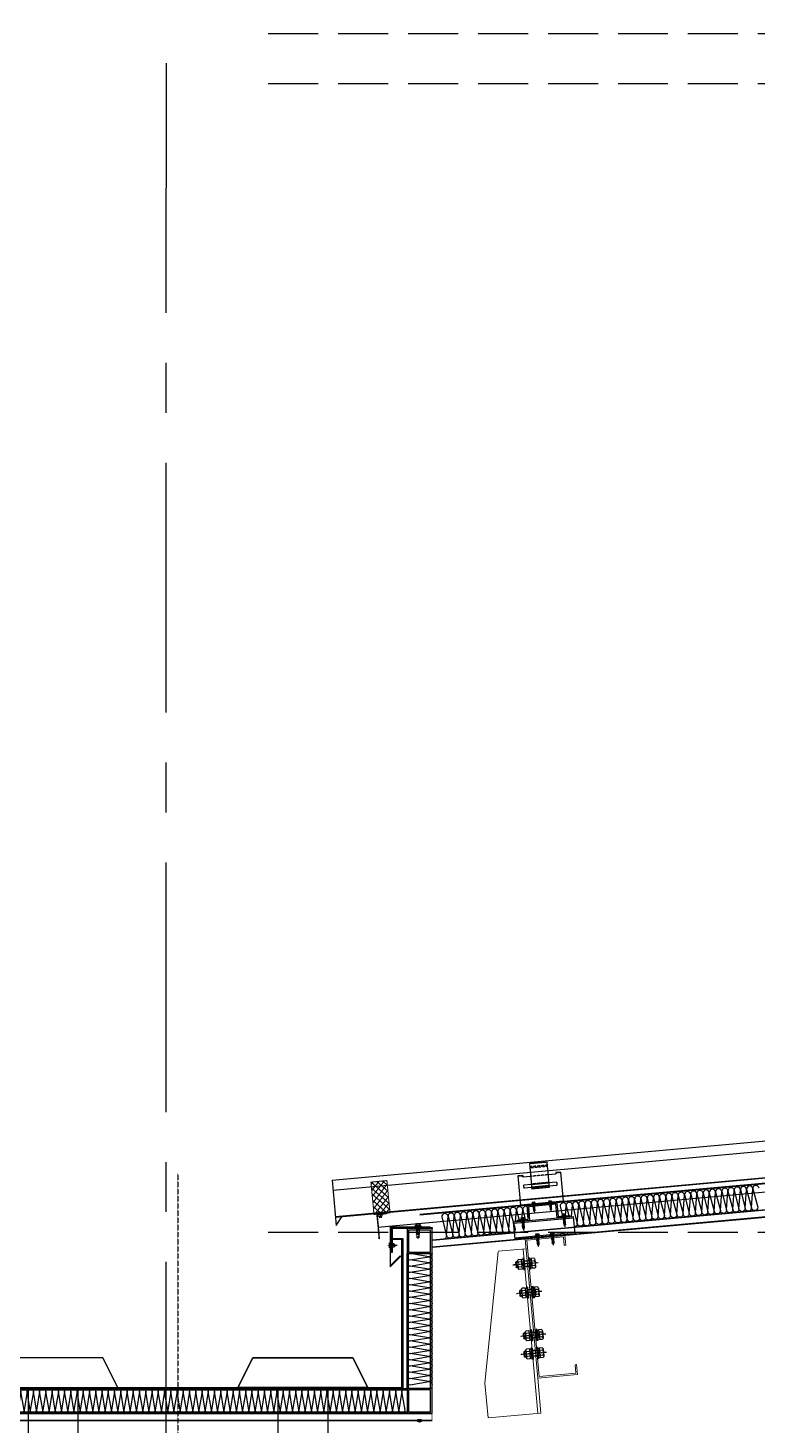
# Model space of a CAD drawing. Extents: x 220580 to 2027826, y -309201 to 71987.
# Drawn here: x 339250 to 340709, y -153565 to -150767 of the extents above; entities that cross this region are included whole.
import ezdxf
from ezdxf.xclip import XClip

# ---------------------------------------------------------------- set-up
doc = ezdxf.new("R2010")
doc.units = 0
for name, pattern in [('__DASH', [0.35, 0.25, -0.1]), ('CENTER', [2, 1.25, -0.25, 0.25, -0.25]), ('CONTINUOUS0', [0]), ('CONTINUOUS1', [0]), ('DASH', [0.35, 0.25, -0.1]), ('DOTE', [2.42, 2, -0.2, 0.02, -0.2]), ('HIDDEN', [0.375, 0.25, -0.125]), ('ZN-DOT', [0.25, 0, -0.25])]:
    doc.linetypes.add(name, pattern=pattern)
for name, color, linetype in [('!ZN6-层高线-8', 8, 'ZN-DOT'), ('003_THICK', 7, 'CONTINUOUS1'), ('004_THIN', 6, 'CONTINUOUS0'), ('1 轴线 辅助线', 1, 'CENTER'), ('3索引', 3, 'Continuous'), ('A-AXIS-DOTE', 14, 'DOTE'), ('A-LIN-V', 9, 'Continuous'), ('AS-COLN', 6, 'Continuous'), ('BWM', 8, 'Continuous'), ('C18', 4, 'CENTER'), ('CEN', 1, 'CENTER'), ('DIM_SYMB', 3, 'Continuous'), ('HATCH', 66, 'Continuous'), ('pj', 4, 'Continuous'), ('SCREW', 233, 'Continuous'), ('SEAMLOK75 - SHEET', 6, 'Continuous'), ('ZX', 240, 'CENTER'), ('拉铆钉', 243, 'Continuous'), ('紧固件', 40, 'Continuous'), ('配件', 233, 'Continuous'), ('钢承板', 253, 'Continuous')]:
    doc.layers.add(name, color=color, linetype=linetype)
for name, color, linetype, lineweight in [('00-BW', 140, 'HIDDEN', 5), ('0CABR-零部件（螺钉、螺栓、五金件）', 53, 'Continuous', 13), ('S-dim', 81, 'Continuous', 0), ('T码、堵头、配件', 6, 'Continuous', 13), ('屋面板', 6, 'Continuous', 13), ('粗', 7, 'Continuous', 50)]:
    doc.layers.add(name, color=color, linetype=linetype, lineweight=lineweight)

# ---------------------------------------------------------------- blocks, each defined once
blk = doc.blocks.new('34t65')
at = {"color": 2, "ltscale": 50}
for p, q in [((1430037, 238183.4), (1430157, 238183.4)), ((1430037, 238148.4), (1430037, 238183.4)), ((1430037, 238180.9), (1430157, 238180.9)), ((1430157, 238183.4), (1430157, 238148.4)), ((1430157, 238150.9), (1430037, 238150.9)), ((1430157, 238148.4), (1430037, 238148.4))]:
    blk.add_line(p, q, dxfattribs=at)
blk = doc.blocks.new('*U1984')
at = {"layer": 'pj'}
for p, q in [((-4.4, 0.5), (-4.4, 0)), ((4.4, 0), (-4.4, 0)), ((-4.1, 0.8), (-3.1, 1)), ((4.1, 0.8), (-4.1, 0.8)), ((-3.1, 3.9), (-3.1, 1)), ((3.1, 1), (-3.1, 1)), ((2.3, 4.2), (-2.3, 4.2)), ((-2, 0.8), (-1.5, 1)), ((-1.5, 3.9), (-1.5, 1)), ((-1.5, 0), (-1.5, -1.6)), ((1.5, 3.9), (1.5, 1)), ((2.2, 0.8), (1.5, 1)), ((1.5, 0), (1.5, -1.1)), ((3.1, 3.9), (3.1, 1)), ((4.1, 0.8), (3.1, 1)), ((4.4, 0.5), (4.4, 0)), ((-2.1, -1.9), (2.1, -1.4)), ((-2.1, -1.9), (-1.5, -1.6)), ((-2.1, -1.9), (-1.5, -2.2)), ((-2.1, -3.3), (2.1, -2.8)), ((-2.1, -3.3), (-1.5, -3)), ((-2.1, -3.3), (-1.5, -3.6)), ((-2.1, -4.7), (2.1, -4.2)), ((-2.1, -4.7), (-1.5, -4.4)), ((-2.1, -4.7), (-1.5, -5)), ((-2.1, -6.1), (2.1, -5.6)), ((-2.1, -6.1), (-1.5, -5.8)), ((-2.1, -6.1), (-1.5, -6.4)), ((-2.1, -7.5), (2.1, -7)), ((-2.1, -7.5), (-1.5, -7.2)), ((-2.1, -7.5), (-1.5, -7.8)), ((-2.1, -8.9), (2.1, -8.4)), ((-2.1, -8.9), (-1.5, -8.6)), ((-2.1, -8.9), (-1.5, -9.2)), ((-2.1, -10.3), (2.1, -9.8)), ((-2.1, -10.3), (-1.5, -10)), ((-2.1, -10.3), (-1.5, -10.6)), ((-2.1, -11.7), (2.1, -11.2)), ((-2.1, -11.7), (-1.5, -11.4)), ((-2.1, -11.7), (-1.5, -12)), ((-2.1, -13.1), (-1.5, -12.8)), ((-2.1, -13.1), (-1.1, -13)), ((-2.1, -13.1), (-1.5, -13.4)), ((-1.5, -1.6), (1.5, -1.1)), ((-1.5, -2.2), (1.5, -1.7)), ((-1.5, -2.2), (-1.5, -3)), ((-1.5, -3), (1.5, -2.5)), ((-1.5, -3.6), (1.5, -3.1)), ((-1.5, -3.6), (-1.5, -4.4)), ((-1.5, -4.4), (1.5, -3.9)), ((-1.5, -5), (1.5, -4.5)), ((-1.5, -5), (-1.5, -5.8)), ((-1.5, -5.8), (1.5, -5.3)), ((-1.5, -6.4), (1.5, -5.9)), ((-1.5, -6.4), (-1.5, -7.2)), ((-1.5, -7.2), (1.5, -6.7)), ((-1.5, -7.8), (1.5, -7.3)), ((-1.5, -7.8), (-1.5, -8.6)), ((-1.5, -8.6), (1.5, -8.1)), ((-1.5, -9.2), (1.5, -8.7)), ((-1.5, -9.2), (-1.5, -10)), ((-1.5, -10), (1.5, -9.5)), ((-1.5, -10.6), (1.5, -10.1)), ((-1.5, -10.6), (-1.5, -11.4)), ((-1.5, -11.4), (1.5, -10.9)), ((-1.5, -12), (1.5, -11.5)), ((-1.5, -12), (-1.5, -12.8)), ((-1.5, -12.8), (-1, -12.7)), ((-1.5, -13.4), (-1.5, -17.2)), ((-1.5, -13.4), (-1.3, -13.4)), ((0, -18.6), (-1.5, -17.2)), ((0, -18.6), (1.5, -17.2)), ((0.6, -12.4), (1.5, -12.3)), ((0.7, -12.8), (2.1, -12.6)), ((0.7, -13), (1.5, -12.9)), ((0.7, -13.8), (1.5, -13.7)), ((0.7, -14.2), (2.1, -14)), ((0.7, -14.4), (1.5, -14.3)), ((1.5, -0.3), (1.5, -1.1)), ((2.1, -1.4), (1.5, -1.1)), ((2.1, -1.4), (1.5, -1.7)), ((1.5, -1.7), (1.5, -2.5)), ((2.1, -2.8), (1.5, -2.5)), ((2.1, -2.8), (1.5, -3.1)), ((1.5, -3.1), (1.5, -3.9)), ((2.1, -4.2), (1.5, -3.9)), ((2.1, -4.2), (1.5, -4.5)), ((1.5, -4.5), (1.5, -5.3)), ((2.1, -5.6), (1.5, -5.3)), ((2.1, -5.6), (1.5, -5.9)), ((1.5, -5.9), (1.5, -6.7)), ((2.1, -7), (1.5, -6.7)), ((2.1, -7), (1.5, -7.3)), ((1.5, -7.3), (1.5, -8.1)), ((2.1, -8.4), (1.5, -8.1)), ((2.1, -8.4), (1.5, -8.7)), ((1.5, -8.7), (1.5, -9.5)), ((2.1, -9.8), (1.5, -9.5)), ((2.1, -9.8), (1.5, -10.1)), ((1.5, -10.1), (1.5, -10.9)), ((2.1, -11.2), (1.5, -10.9)), ((2.1, -11.2), (1.5, -11.5)), ((1.5, -11.5), (1.5, -12.3)), ((2.1, -12.6), (1.5, -12.3)), ((2.1, -12.6), (1.5, -12.9)), ((1.5, -12.9), (1.5, -13.7)), ((2.1, -14), (1.5, -13.7)), ((2.1, -14), (1.5, -14.3)), ((1.5, -14.3), (1.5, -17.2))]:
    blk.add_line(p, q, dxfattribs=at)
blk.add_lwpolyline([(0, -18.6), (0.7, -14.4), (0.7, -12.7, 0.417657), (0.4, -12.4, 0.097062), (-1, -12.7), (-1.5, -13.8)], format="xyb", dxfattribs=at)
for centre, radius, start, end in [((-4.1, 0.5), 0.3, 90, 180), ((-2.3, 3.3), 0.951, 35.4009, 144.5991), ((0, 1), 3.2, 61.0594, 118.9406), ((2.3, 3.3), 0.951, 35.4009, 144.5991), ((4.1, 0.5), 0.3, 0, 90)]:
    blk.add_arc(centre, radius, start, end, dxfattribs=at)
at = {"layer": 'ZX', "ltscale": 0.2}
blk.add_line((0, 4.9), (0, -21), dxfattribs=at)
blk = doc.blocks.new('A$C2F3B4A73')
at = {"layer": '粗', "lineweight": -2}
for p, q in [((25.2, 101.1), (60.4, 101.1)), ((25.2, 101.1), (25.2, 49.6)), ((60.4, 101.1), (60.4, 49.6)), ((0, 78.7), (9.6, 78.7)), ((0, 78.7), (0, 19.8)), ((9.6, 78.7), (9.6, 76.3)), ((9.6, 58.4), (9.6, 53.6)), ((10.4, 75.5), (25.2, 75.5)), ((10.4, 59.2), (25.2, 59.2)), ((25.2, 58.4), (60.4, 58.4)), ((60.4, 75.5), (75.2, 75.5)), ((60.4, 59.2), (75.2, 59.2)), ((76, 78.7), (85.6, 78.7)), ((76, 78.7), (76, 76.3)), ((76, 58.4), (76, 53.6)), ((85.6, 78.7), (85.6, 19.8)), ((10.4, 52.8), (25.2, 52.8)), ((25.2, 53.6), (60.4, 53.6)), ((25.2, 49.6), (60.4, 49.6)), ((60.4, 52.8), (75.2, 52.8)), ((0, 19.8), (85.6, 19.8)), ((0, 18.8), (0, 19.8)), ((0, 18.8), (85.6, 18.8)), ((14.4, 19.8), (14.4, 18.8)), ((71.2, 19.8), (71.2, 18.8)), ((85.6, 19.8), (85.6, 18.8))]:
    blk.add_line(p, q, dxfattribs=at)
at = {"layer": '粗', "linetype": 'DASH', "lineweight": -2}
for p, q in [((25.2, 100.6), (60.4, 100.6)), ((25.2, 94.7), (60.4, 94.7)), ((25.2, 92.3), (60.4, 92.3)), ((0, 77.7), (9.6, 77.7)), ((25.2, 75.5), (60.4, 75.5)), ((25.2, 60), (60.4, 60)), ((25.2, 59.2), (60.4, 59.2)), ((76, 77.7), (85.6, 77.7)), ((25.2, 52.8), (60.4, 52.8)), ((25.2, 52), (60.4, 52)), ((16, 19.8), (16, 18.8)), ((21.6, 19.8), (21.6, 18.8)), ((29.6, 19.8), (29.6, 18.8)), ((35.2, 19.8), (35.2, 18.8)), ((50.4, 19.8), (50.4, 18.8)), ((56, 19.8), (56, 18.8)), ((64, 19.8), (64, 18.8)), ((69.6, 19.8), (69.6, 18.8))]:
    blk.add_line(p, q, dxfattribs=at)
at = {"layer": '粗', "lineweight": -2}
for centre, start, end in [((10.4, 76.3), 180, 270), ((10.4, 58.4), 90, 180), ((75.2, 76.3), 270, 0), ((75.2, 58.4), 0, 90), ((10.4, 53.6), 180, 270), ((75.2, 53.6), 270, 0)]:
    blk.add_arc(centre, 0.8, start, end, dxfattribs=at)
at = {"layer": '紧固件', "color": 2, "yscale": 0.8, "zscale": 0.8}
for p, xscale in [((26.1, 19.8), 0.8), ((59.5, 19.8), -0.8)]:
    blk.add_blockref('*U1984', p, dxfattribs=dict(at, xscale=xscale))
blk = doc.blocks.new('A$C51791418')
blk.add_blockref('A$C2F3B4A73', (-42.8, -15.8))
blk = doc.blocks.new('*U1987')
at = {"layer": '003_THICK', "color": 2}
for points in [[(-11, 13.1, 0.611769), (-11, 6.5, 0.611769)], [(-11, 6.5, 0.305859), (-11, -6.5, 0.305859)], [(31.2, 6.5, 0.61177), (31.2, 13.1, 0.61177)], [(31.2, -6.5, 0.305858), (31.2, 6.5, 0.305858)], [(-11, -6.5, 0.611769), (-11, -13.1, 0.611769)], [(31.2, -13.1, 0.61177), (31.2, -6.5, 0.61177)]]:
    blk.add_lwpolyline(points, format="xyb", dxfattribs=at)
for points in [[(-13, 9.8), (-13, -9.8)], [(-11, 13.1), (-3, 13.1)], [(-11, 6.5), (-3, 6.5)], [(-3.6, 8), (-3.6, -8)], [(-3, 13.1), (-3, -13.1)], [(-3, 12.1), (1.1, 12.1)], [(-3, 0), (1.1, 4.1)], [(-3, -4.1), (1.1, 0)], [(1.1, 15), (4.1, 15)], [(1.1, 15), (1.1, -15)], [(4.1, 15), (4.1, -15)], [(4.1, 8), (16.1, 8)], [(16.1, 15), (16.1, -15)], [(16.1, 15), (19.1, 15)], [(19.1, 15), (19.1, -15)], [(19.1, 12.1), (23.2, 12.1)], [(19.1, 0), (23.2, 4.1)], [(23.2, 13.1), (23.2, -13.1)], [(23.2, 13.1), (31.2, 13.1)], [(23.2, 6.5), (31.2, 6.5)], [(33.2, 9.8), (33.2, -9.8)], [(33.2, 8), (37.5, 8)], [(37.5, 8), (37.5, -8)], [(37.5, 8), (39, 6.5)], [(39, 6.5), (39, -6.5)], [(-11, -6.5), (-3, -6.5)], [(-11, -13.1), (-3, -13.1)], [(-3, -12.1), (1.1, -12.1)], [(1.1, -15), (4.1, -15)], [(4.1, -8), (16.1, -8)], [(16.1, -15), (19.1, -15)], [(19.1, -4.1), (23.2, 0)], [(19.1, -12.1), (23.2, -12.1)], [(23.2, -6.5), (31.2, -6.5)], [(23.2, -13.1), (31.2, -13.1)], [(33.2, -8), (37.5, -8)], [(37.5, -8), (39, -6.5)]]:
    blk.add_lwpolyline(points, dxfattribs=at)
at = {"layer": '004_THIN', "color": 2}
for points in [[(-3.6, 6.5), (16.1, 6.5)], [(33.2, 6.5), (39, 6.5)], [(-3.6, -6.5), (16.1, -6.5)], [(33.2, -6.5), (39, -6.5)]]:
    blk.add_lwpolyline(points, dxfattribs=at)
at = {"layer": 'C18', "color": 1, "ltscale": 0.6}
blk.add_lwpolyline([(-21, 0), (47, 0)], dxfattribs=at)
blk = doc.blocks.new('1112')
at = {"color": 2}
blk.add_lwpolyline([(1432456, 238570.9), (1432478.5, 238570.9), (1432478.5, 238598.4), (1432538.5, 238598.4), (1432538.5, 238570.9), (1432561, 238570.9), (1432561, 238568.4), (1432536, 238568.4), (1432536, 238595.9), (1432481, 238595.9), (1432481, 238568.4), (1432456, 238568.4)], close=True, dxfattribs=at)
at = {"layer": 'S-dim', "ltscale": 10}
for p, q in [((1432412.5, 238511.6), (1432362.5, 238252.3)), ((1432412.5, 238512.7), (1432468.5, 238512.7)), ((1432462.5, 238511.6), (1432462.5, 238182.3)), ((1432362.5, 238252.3), (1432362.5, 238182.3)), ((1432468.5, 238252.3), (1432468.5, 238182.3)), ((1432362.5, 238182.3), (1432468.5, 238182.3))]:
    blk.add_line(p, q, dxfattribs=at)
at = {"layer": 'S-dim', "color": 6, "ltscale": 10}
blk.add_lwpolyline([(1432548.5, 238512.3), (1432548.5, 238532.3), (1432468.5, 238532.3), (1432468.5, 238252.3), (1432548.5, 238252.3), (1432548.5, 238272.3), (1432545.5, 238272.3), (1432545.5, 238255.3), (1432471.5, 238255.3), (1432471.5, 238529.3), (1432545.5, 238529.3), (1432545.5, 238512.3)], close=True, dxfattribs=at)
blk.add_blockref('34t65', (2411.5, 385))
at = {"xscale": -0.7500000000000001, "yscale": 0.7500000000000001, "zscale": 0.7500000000000001, "rotation": 359.9999999722328}
for p in [(1432474.6, 238482.3), (1432474.6, 238302.3)]:
    blk.add_blockref('*U1987', p, dxfattribs=at)
at = {"layer": 'SEAMLOK75 - SHEET', "xscale": -1}
blk.add_blockref('A$C51791418', (1432508.5, 238596.4), dxfattribs=at)
at = {"layer": '紧固件', "xscale": -1.023999999801318, "yscale": 1.023999999801318, "zscale": 1.023999999801318}
for p in [(1432467.3, 238570.9), (1432549.8, 238570.9, 0), (1432493.5, 238535.9), (1432523.5, 238535.9)]:
    blk.add_blockref('*U1984', p, dxfattribs=at)
blk = doc.blocks.new('*U1975')
at = {"layer": '003_THICK', "color": 2}
for points in [[(-10.5, 13.1, 0.611769), (-10.5, 6.5, 0.611769)], [(-10.5, 6.5, 0.305859), (-10.5, -6.5, 0.305859)], [(31.2, 6.5, 0.61177), (31.2, 13.1, 0.61177)], [(31.2, -6.5, 0.305858), (31.2, 6.5, 0.305858)], [(-10.5, -6.5, 0.611769), (-10.5, -13.1, 0.611769)], [(31.2, -13.1, 0.61177), (31.2, -6.5, 0.61177)]]:
    blk.add_lwpolyline(points, format="xyb", dxfattribs=at)
for points in [[(-12.5, 9.8), (-12.5, -9.8)], [(-10.5, 13.1), (-2.5, 13.1)], [(-10.5, 6.5), (-2.5, 6.5)], [(-3.6, 8), (-3.6, -8)], [(-2.5, 13.1), (-2.5, -13.1)], [(-2.5, 12.1), (1.6, 12.1)], [(-2.5, 0), (1.6, 4.1)], [(-2.5, -4.1), (1.6, 0)], [(1.6, 15), (4.6, 15)], [(1.6, 15), (1.6, -15)], [(4.6, 15), (4.6, -15)], [(4.6, 8), (16.1, 8)], [(16.1, 15), (16.1, -15)], [(16.1, 15), (19.1, 15)], [(19.1, 15), (19.1, -15)], [(19.1, 12.1), (23.2, 12.1)], [(19.1, 0), (23.2, 4.1)], [(23.2, 13.1), (23.2, -13.1)], [(23.2, 13.1), (31.2, 13.1)], [(23.2, 6.5), (31.2, 6.5)], [(33.2, 9.8), (33.2, -9.8)], [(33.2, 8), (37.5, 8)], [(37.5, 8), (37.5, -8)], [(37.5, 8), (39, 6.5)], [(39, 6.5), (39, -6.5)], [(-10.5, -6.5), (-2.5, -6.5)], [(-10.5, -13.1), (-2.5, -13.1)], [(-2.5, -12.1), (1.6, -12.1)], [(1.6, -15), (4.6, -15)], [(4.6, -8), (16.1, -8)], [(16.1, -15), (19.1, -15)], [(19.1, -4.1), (23.2, 0)], [(19.1, -12.1), (23.2, -12.1)], [(23.2, -6.5), (31.2, -6.5)], [(23.2, -13.1), (31.2, -13.1)], [(33.2, -8), (37.5, -8)], [(37.5, -8), (39, -6.5)]]:
    blk.add_lwpolyline(points, dxfattribs=at)
at = {"layer": '004_THIN', "color": 2}
for points in [[(-3.6, 6.5), (16.1, 6.5)], [(33.2, 6.5), (39, 6.5)], [(-3.6, -6.5), (16.1, -6.5)], [(33.2, -6.5), (39, -6.5)]]:
    blk.add_lwpolyline(points, dxfattribs=at)
at = {"layer": 'C18', "color": 1, "ltscale": 0.6}
blk.add_lwpolyline([(-20.5, 0), (47, 0)], dxfattribs=at)
blk = doc.blocks.new('*U785')
at = {"layer": '紧固件', "extrusion": (-3.52327e-23, -6.31601e-13, -1)}
for p, q in [((2.5, 0), (-2.5, 0)), ((2.5, -6.1), (-2.5, -6.1))]:
    blk.add_line(p, q, dxfattribs=at)
at = {"layer": '紧固件', "color": 1, "linetype": 'CENTER', "ltscale": 0.01, "extrusion": (-3.52327e-23, -6.31601e-13, -1)}
blk.add_line((0, 2.9), (0, -8.6), dxfattribs=at)
at = {"layer": '紧固件', "extrusion": (-3.52327e-23, -6.31601e-13, -1)}
blk.add_lwpolyline([(-4, 2), (4, 2, -1), (4, 0), (2.5, 0), (2.5, -1.9, -0.72774), (2.5, -6.1), (2.5, -7.4, -0.414214), (2, -7.9), (-2, -7.9, -0.414214), (-2.5, -7.4), (-2.5, -6.1, -0.72774), (-2.5, -1.9), (-2.5, 0), (-4, 0, -1)], format="xyb", close=True, dxfattribs=at)
blk = doc.blocks.new('*U788')
at = {"layer": 'T码、堵头、配件', "linetype": 'DASH', "ltscale": 3}
h = blk.add_hatch(dxfattribs=at)
h.set_pattern_fill('NET', color=13, scale=2, angle=45, style=0)
h.paths.add_polyline_path([(12.3, 47.5), (-12.7, 47.5), (-12.7, 0), (12.3, 0)])
at = {"layer": 'T码、堵头、配件', "color": 13, "linetype": 'DASH', "ltscale": 3}
blk.add_lwpolyline([(12.3, 47.5), (-12.7, 47.5), (-12.7, 0), (12.3, 0)], close=True, dxfattribs=at)
blk = doc.blocks.new('324')
blk.add_rational_spline([(288338.6, -582640.4, 0.3), (288352.5, -582640.3, -0.9), (288357.5, -582640.3, 2.4), (288358.4, -582640.3, 3), (288359, -582641, 3.4), (288359.6, -582641.7, 3.8), (288359.6, -582642.8, 3.8), (288359.8, -582665.9, 3.6), (288360, -582689, 3.4), (288360.2, -582689, 3.5), (288360.4, -582689, 3.7), (288360.2, -582665.9, 3.8), (288360, -582642.8, 4), (288360, -582641.5, 4), (288359.3, -582640.7, 3.6), (288358.5, -582639.8, 3.1), (288357.5, -582639.8, 2.4), (288352.5, -582639.8, -0.9), (288338.6, -582639.9, 0.3), (288338.6, -582640.2, 0.3), (288338.6, -582640.4, 0.3)], [1, 1, 1, 0.923879532509, 1, 0.923879532509, 1, 1, 1, 1, 1, 1, 1, 0.92387953251, 1, 0.92387953251, 1, 1, 1, 1, 1], degree=2, knots=[0, 0, 0, 1, 1, 1.785398, 1.785398, 2.570796, 2.570796, 3.570796, 3.570796, 4.570796, 4.570796, 5.570796, 5.570796, 6.356194, 6.356194, 7.141593, 7.141593, 8.141593, 8.141593, 9.141593, 9.141593, 9.141593])
at = {"extrusion": (0.384106, 0.002152, 0.923287), "xscale": -1, "rotation": 270.409525737971}
blk.add_blockref('*U785', (-584245.2, -263213.8, 109492.9), dxfattribs=at)
at = {"layer": 'pj', "extrusion": (2.43172e-16, -3.263e-14, -1), "xscale": 1.36762023444512, "yscale": 1.36762023444512, "zscale": -1.36762023444512, "rotation": 359.5730164586824}
blk.add_blockref('*U788', (-288347.5, -582639.8, 0), dxfattribs=at)
blk = doc.blocks.new('DT')
at = {"layer": '3索引', "color": 5, "extrusion": (0.072286, -0.009155, 0.997342), "rotation": 272.6791958730362}
blk.add_blockref('324', (568525.5, 315258.2, -0.3), dxfattribs=at)
blk = doc.blocks.new('压块-flat-1')
at = {"layer": 'HATCH', "ltscale": 10}
h = blk.add_hatch(dxfattribs=at)
h.set_pattern_fill('ACET-2D-ANSI32', color=256, scale=0.5)
h.set_pattern_definition([(45, (-3162.4305, -11124.3203), (-1.683798, 1.683798), []), (45, (-3161.308, -11124.3203), (-1.683798, 1.683798), [])])
h.paths.add_polyline_path([(-82, 0), (-82, -2), (-2, -2), (-2, -50), (0, -50), (0, 0)])
at = {"layer": '配件', "color": 4}
blk.add_lwpolyline([(-82, 0), (-82, -2), (-2, -2), (-2, -50), (0, -50), (0, 0)], close=True, dxfattribs=at)
blk = doc.blocks.new('G$C114A11A0')
at = {"layer": '0CABR-零部件（螺钉、螺栓、五金件）'}
h = blk.add_hatch(dxfattribs=at)
h.set_pattern_fill('DOTS', color=256, scale=0.1, style=0)
h.set_pattern_definition([(0, (-261042.33595, 10165.88129), (0.079375, 0.15875), [0, -0.15875])])
h.paths.add_polyline_path([(11.9, 30.9), (0.4, 30.9), (0.4, 29.4), (11.9, 29.4)])
for p, q in [((0, 31.7), (1.9, 32.8)), ((0, 31.7), (12.3, 31.7)), ((0, 31.7), (0.3, 30.9)), ((0.3, 30.9), (12, 30.9)), ((0.4, 30.9), (0.4, 29.4)), ((0.4, 29.4), (11.9, 29.4)), ((1.9, 35.5), (1.9, 32.8)), ((1.9, 32.8), (10.4, 32.8)), ((3, 35.9), (9.3, 35.9)), ((4, 35.5), (4, 32.8)), ((8.3, 35.5), (8.3, 32.8)), ((10.4, 35.5), (10.4, 32.8)), ((12.3, 31.7), (10.4, 32.8)), ((11.9, 30.9), (11.9, 29.4)), ((12.3, 31.7), (12, 30.9))]:
    blk.add_line(p, q, dxfattribs=at)
at = {"layer": '0CABR-零部件（螺钉、螺栓、五金件）', "ltscale": 0.03}
for p, q in [((3.4, 29.4), (2.6, 28.9)), ((3.4, 28.4), (2.6, 28.9)), ((9.8, 27.7), (2.6, 28.9)), ((3.4, 29.4), (8.9, 28.2)), ((3.4, 28.4), (8.9, 27.2)), ((3.4, 28.4), (3.4, 27)), ((8.9, 29.4), (8.9, 28.2)), ((8.9, 28.2), (9.8, 27.7)), ((3.4, 27), (2.6, 26.5)), ((3.4, 26), (2.6, 26.5)), ((2.6, 26.5), (9.8, 25.3)), ((3.4, 24.6), (2.6, 24.1)), ((3.4, 23.6), (2.6, 24.1)), ((2.6, 24.1), (9.8, 22.9)), ((3.4, 22.2), (2.6, 21.7)), ((3.4, 21.2), (2.6, 21.7)), ((9.8, 20.5), (2.6, 21.7)), ((3.4, 19.8), (2.6, 19.3)), ((3.4, 18.8), (2.6, 19.3)), ((2.6, 19.3), (9.8, 18.1)), ((3.4, 17.4), (2.6, 16.9)), ((9.8, 15.7), (2.6, 16.9)), ((3.4, 16.4), (2.6, 16.9)), ((3.6, 14.8), (2.9, 14.4)), ((2.9, 14.4), (3.7, 14.2)), ((3.7, 13.9), (2.9, 14.4)), ((8.9, 25.8), (3.4, 27)), ((3.4, 26), (8.9, 24.8)), ((3.4, 26), (3.4, 24.6)), ((8.9, 23.4), (3.4, 24.6)), ((3.4, 23.6), (3.4, 22.2)), ((8.9, 22.4), (3.4, 23.6)), ((3.4, 22.2), (8.9, 21)), ((3.4, 21.2), (3.4, 19.8)), ((3.4, 21.2), (8.9, 20)), ((8.9, 18.6), (3.4, 19.8)), ((8.9, 17.6), (3.4, 18.8)), ((3.4, 18.8), (3.4, 17.4)), ((3.4, 17.4), (8.9, 16.2)), ((3.4, 17.4), (8.9, 16.2)), ((3.4, 16.4), (8.9, 15.1)), ((3.6, 14.7), (3.4, 16.4)), ((3.6, 14.7), (3.8, 13.6)), ((3.8, 13.6), (3.8, 8.4)), ((3.8, 8.4), (6, 6.9)), ((3.9, 14.9), (6.2, 9.2)), ((3.9, 14.8), (7, 13.9)), ((4.1, 14.1), (5, 13.9)), ((8.6, 13.9), (4.2, 13.9)), ((8.6, 8.4), (6.3, 6.9)), ((8.6, 13.9), (8.9, 15.1)), ((8.6, 13.9), (8.6, 8.4)), ((8.9, 27.2), (9.8, 27.7)), ((8.9, 27.2), (8.9, 25.8)), ((8.9, 25.8), (9.8, 25.3)), ((8.9, 24.8), (9.8, 25.3)), ((8.9, 24.8), (8.9, 23.4)), ((8.9, 23.4), (9.8, 22.9)), ((8.9, 22.4), (9.8, 22.9)), ((8.9, 22.4), (8.9, 21)), ((8.9, 21), (9.8, 20.5)), ((8.9, 20), (9.8, 20.5)), ((8.9, 20), (8.9, 18.6)), ((8.9, 18.6), (9.8, 18.1)), ((8.9, 17.6), (9.8, 18.1)), ((8.9, 17.6), (8.9, 16.2)), ((8.9, 16.2), (9.8, 15.7)), ((8.9, 15.1), (9.8, 15.7))]:
    blk.add_line(p, q, dxfattribs=at)
at = {"layer": '0CABR-零部件（螺钉、螺栓、五金件）'}
for centre, radius, start, end in [((3, 34.3), 1.59, 48.3968, 131.6032), ((6.2, 30.1), 5.78, 68.4898, 111.5102), ((9.3, 34.3), 1.59, 48.3968, 131.6032)]:
    blk.add_arc(centre, radius, start, end, dxfattribs=at)
at = {"layer": '0CABR-零部件（螺钉、螺栓、五金件）', "ltscale": 0.03}
for centre, radius, start, end in [((3.8, 14.8), 0.147, 16.3775, 187.739), ((6.2, 7.1), 0.267, 235, 305), ((7.1, 8), 1.53, 15.6219, 127.3885), ((3.2, 8), 3.25, 338.5847, 22.4418)]:
    blk.add_arc(centre, radius, start, end, dxfattribs=at)
blk = doc.blocks.new('*U1985')
at = {"layer": 'CEN', "ltscale": 0.3}
blk.add_line((14, 0), (-5, 0), dxfattribs=at)
at = {"layer": 'SCREW'}
for p, q in [((-0.9, 5), (-0.9, -5)), ((0, 5), (-0.9, 5)), ((0, -5), (0, 5)), ((4, 2.2), (0, 2.2)), ((4, 2.2), (4, -2.3)), ((8.7, 2), (8, 2.2)), ((8, 2.2), (8, -2.2)), ((9.9, 0.8), (8.7, 2)), ((10.2, 0.7), (9.9, 0.8)), ((9.9, -0.2), (10.2, 0.7)), ((-0.9, -5), (0, -5)), ((4, -2.3), (0, -2.3)), ((8, -2.2), (9.9, -0.2))]:
    blk.add_line(p, q, dxfattribs=at)
for centre, radius, start, end in [((17.3, 0), 18.8, 164.6076, 195.3924), ((6, 1.9), 2.04, 7.579, 172.421), ((6, -1.9), 2.04, 187.579, 352.421)]:
    blk.add_arc(centre, radius, start, end, dxfattribs=at)
blk = doc.blocks.new('*U1986')
at = {"layer": '拉铆钉'}
blk.add_line((-2.1, 0), (4.1, 0), dxfattribs=at)
for points in [[(-0.4, 3.2, 0.376048), (-0.4, -3.2)], [(3.4, -1.3), (3.5, -1.3, 0.414214), (3.7, -1), (3.7, 1, 0.414214), (3.5, 1.3), (3.4, 1.3)]]:
    blk.add_lwpolyline(points, format="xyb", dxfattribs=at)
for points in [[(0, -3.2), (0, 3.2), (-0.4, 3.2), (-0.4, -3.2)], [(1.6, -1.6), (0, -1.6), (0, 1.6), (1.6, 1.6)]]:
    blk.add_lwpolyline(points, close=True, dxfattribs=at)
blk.add_lwpolyline([(2.7, 3.2), (2.3, 3.2, 0.414214), (1.6, 2.6), (1.6, -2.6, 0.414214), (2.3, -3.2), (2.7, -3.2, 0.414214), (3.4, -2.6), (3.4, 2.6, 0.414214)], format="xyb", close=True, dxfattribs=at)
blk = doc.blocks.new('天沟')
at = {"color": 2, "ltscale": 50}
for p, q in [((1245839.3, 251764.4), (1245839.3, 252083.3)), ((1245886.3, 251764.4), (1245886.3, 252084.3)), ((1245889.3, 251764.4), (1245889.3, 252084.3)), ((1244872.9, 251764.4), (1244872.9, 252034.3)), ((1244875.9, 251764.4), (1244875.9, 252034.3)), ((1244919.9, 251764.4), (1244919.9, 252034.3)), ((1244922.9, 251764.4), (1244922.9, 252034.3)), ((1245842.3, 251764.4), (1245842.3, 252034.3)), ((1245839.3, 251764.4), (1244922.9, 251764.4)), ((1245839.3, 251761.4), (1244922.9, 251761.4)), ((1245839.3, 251717.4), (1244922.9, 251717.4)), ((1245839.3, 251714.4), (1244922.9, 251714.4))]:
    blk.add_line(p, q, dxfattribs=at)
at = {"ltscale": 50}
for p, q in [((1245081.3, 251766.4), (1245081.3, 251196.5)), ((1245181.3, 251766.4), (1245181.3, 251196.5)), ((1245581.3, 251766.4), (1245581.3, 251196.5)), ((1245681.3, 251766.4), (1245681.3, 251196.5))]:
    blk.add_line(p, q, dxfattribs=at)
at = {"color": 4, "ltscale": 50}
for p, q in [((1244872.9, 251714.4), (1245889.3, 251714.4)), ((1244872.9, 251713.6), (1245889.3, 251713.6)), ((1244872.9, 251700.2), (1245889.3, 251700.2)), ((1244872.9, 251699.4), (1245889.3, 251699.4))]:
    blk.add_line(p, q, dxfattribs=at)
at = {"color": 2, "ltscale": 50}
for points in [[(1244922.9, 252034.3), (1244872.9, 252034.3), (1244872.9, 252084.3), (1244922.9, 252084.3)], [(1244919.9, 252037.3), (1244875.9, 252037.3), (1244875.9, 252081.3), (1244919.9, 252081.3)], [(1245889.3, 252034.3), (1245839.3, 252034.3), (1245839.3, 252084.3), (1245889.3, 252084.3)], [(1245886.3, 252037.3), (1245842.3, 252037.3), (1245842.3, 252081.3), (1245886.3, 252081.3)], [(1244922.9, 251714.4), (1244872.9, 251714.4), (1244872.9, 251764.4), (1244922.9, 251764.4)], [(1244919.9, 251717.4), (1244875.9, 251717.4), (1244875.9, 251761.4), (1244919.9, 251761.4)], [(1245889.3, 251714.4), (1245839.3, 251714.4), (1245839.3, 251764.4), (1245889.3, 251764.4)], [(1245886.3, 251717.4), (1245842.3, 251717.4), (1245842.3, 251761.4), (1245886.3, 251761.4)]]:
    blk.add_lwpolyline(points, close=True, dxfattribs=at)
at = {"color": 1, "ltscale": 50}
blk.add_lwpolyline([(1245811.3, 252062.4), (1245829.3, 252062.4), (1245829.3, 251766.4), (1244933.3, 251766.4), (1244933.3, 252062.4), (1244951.3, 252062.4), (1244951.3, 252064.4), (1244931.3, 252064.4), (1244931.3, 251764.4), (1245831.3, 251764.4), (1245831.3, 252064.4), (1245811.3, 252064.4)], close=True, dxfattribs=at)
at = {"ltscale": 50}
for points in [[(1245261.3, 251766.4), (1245231.3, 251825.6), (1245031.3, 251825.6), (1245001.3, 251766.4)], [(1245501.3, 251766.4), (1245531.3, 251825.6), (1245731.3, 251825.6), (1245761.3, 251766.4)]]:
    blk.add_lwpolyline(points, close=True, dxfattribs=at)
at = {"layer": 'BWM'}
for points in [[(1244872.9, 252034.3, 0.414214), (1244879.1, 252028), (1244916.6, 252034.3, -1), (1244916.6, 252021.8), (1244879.1, 252028, 1), (1244879.1, 252015.5), (1244916.6, 252021.8, -1), (1244916.6, 252009.3), (1244879.1, 252015.5, 1), (1244879.1, 252003), (1244916.6, 252009.3, -1), (1244916.6, 251996.8), (1244879.1, 252003, 1), (1244879.1, 251990.5), (1244916.6, 251996.8, -1), (1244916.6, 251984.3), (1244879.1, 251990.5, 1), (1244879.1, 251978), (1244916.6, 251984.3, -1), (1244916.6, 251971.8), (1244879.1, 251978, 1), (1244879.1, 251965.5), (1244916.6, 251971.8, -1), (1244916.6, 251959.3), (1244879.1, 251965.5, 1), (1244879.1, 251953), (1244916.6, 251959.3, -1), (1244916.6, 251946.8), (1244879.1, 251953, 1), (1244879.1, 251940.5), (1244916.6, 251946.8, -1), (1244916.6, 251934.3), (1244879.1, 251940.5, 1), (1244879.1, 251928), (1244916.6, 251934.3, -1), (1244916.6, 251921.8), (1244879.1, 251928, 1), (1244879.1, 251915.5), (1244916.6, 251921.8, -1), (1244916.6, 251909.3), (1244879.1, 251915.5, 1), (1244879.1, 251903), (1244916.6, 251909.3, -1), (1244916.6, 251896.8), (1244879.1, 251903, 1), (1244879.1, 251890.5), (1244916.6, 251896.8, -1), (1244916.6, 251884.3), (1244879.1, 251890.5, 1), (1244879.1, 251878), (1244916.6, 251884.3, -1), (1244916.6, 251871.8), (1244879.1, 251878, 1), (1244879.1, 251865.5), (1244916.6, 251871.8, -1), (1244916.6, 251859.3), (1244879.1, 251865.5, 1), (1244879.1, 251853), (1244916.6, 251859.3, -1), (1244916.6, 251846.8), (1244879.1, 251853, 1), (1244879.1, 251840.5), (1244916.6, 251846.8, -1), (1244916.6, 251834.3), (1244879.1, 251840.5, 1), (1244879.1, 251828), (1244916.6, 251834.3, -1), (1244916.6, 251821.8), (1244879.1, 251828, 1), (1244879.1, 251815.5), (1244916.6, 251821.8, -1), (1244916.6, 251809.3), (1244879.1, 251815.5, 1), (1244879.1, 251803), (1244916.6, 251809.3, -1), (1244916.6, 251796.8), (1244879.1, 251803, 1), (1244879.1, 251790.5), (1244916.6, 251796.8, -1), (1244916.6, 251784.3), (1244879.1, 251790.5, 1), (1244879.1, 251778), (1244916.6, 251784.3, -1), (1244916.6, 251771.8), (1244879.1, 251778, 0.414214), (1244872.9, 251771.8)], [(1245889.3, 252034.3, -0.414214), (1245883.1, 252028), (1245845.6, 252034.3, 1), (1245845.6, 252021.8), (1245883.1, 252028, -1), (1245883.1, 252015.5), (1245845.6, 252021.8, 1), (1245845.6, 252009.3), (1245883.1, 252015.5, -1), (1245883.1, 252003), (1245845.6, 252009.3, 1), (1245845.6, 251996.8), (1245883.1, 252003, -1), (1245883.1, 251990.5), (1245845.6, 251996.8, 1), (1245845.6, 251984.3), (1245883.1, 251990.5, -1), (1245883.1, 251978), (1245845.6, 251984.3, 1), (1245845.6, 251971.8), (1245883.1, 251978, -1), (1245883.1, 251965.5), (1245845.6, 251971.8, 1), (1245845.6, 251959.3), (1245883.1, 251965.5, -1), (1245883.1, 251953), (1245845.6, 251959.3, 1), (1245845.6, 251946.8), (1245883.1, 251953, -1), (1245883.1, 251940.5), (1245845.6, 251946.8, 1), (1245845.6, 251934.3), (1245883.1, 251940.5, -1), (1245883.1, 251928), (1245845.6, 251934.3, 1), (1245845.6, 251921.8), (1245883.1, 251928, -1), (1245883.1, 251915.5), (1245845.6, 251921.8, 1), (1245845.6, 251909.3), (1245883.1, 251915.5, -1), (1245883.1, 251903), (1245845.6, 251909.3, 1), (1245845.6, 251896.8), (1245883.1, 251903, -1), (1245883.1, 251890.5), (1245845.6, 251896.8, 1), (1245845.6, 251884.3), (1245883.1, 251890.5, -1), (1245883.1, 251878), (1245845.6, 251884.3, 1), (1245845.6, 251871.8), (1245883.1, 251878, -1), (1245883.1, 251865.5), (1245845.6, 251871.8, 1), (1245845.6, 251859.3), (1245883.1, 251865.5, -1), (1245883.1, 251853), (1245845.6, 251859.3, 1), (1245845.6, 251846.8), (1245883.1, 251853, -1), (1245883.1, 251840.5), (1245845.6, 251846.8, 1), (1245845.6, 251834.3), (1245883.1, 251840.5, -1), (1245883.1, 251828), (1245845.6, 251834.3, 1), (1245845.6, 251821.8), (1245883.1, 251828, -1), (1245883.1, 251815.5), (1245845.6, 251821.8, 1), (1245845.6, 251809.3), (1245883.1, 251815.5, -1), (1245883.1, 251803), (1245845.6, 251809.3, 1), (1245845.6, 251796.8), (1245883.1, 251803, -1), (1245883.1, 251790.5), (1245845.6, 251796.8, 1), (1245845.6, 251784.3), (1245883.1, 251790.5, -1), (1245883.1, 251778), (1245845.6, 251784.3, 1), (1245845.6, 251771.8), (1245883.1, 251778, -0.414214), (1245889.3, 251771.8)], [(1245839.3, 251764.4, 0.414214), (1245833.1, 251758.1), (1245839.3, 251720.6, -1), (1245826.8, 251720.6), (1245833.1, 251758.1, 1), (1245820.6, 251758.1), (1245826.8, 251720.6, -1), (1245814.3, 251720.6), (1245820.6, 251758.1, 1), (1245808.1, 251758.1), (1245814.3, 251720.6, -1), (1245801.8, 251720.6), (1245808.1, 251758.1, 1), (1245795.6, 251758.1), (1245801.8, 251720.6, -1), (1245789.3, 251720.6), (1245795.6, 251758.1, 1), (1245783.1, 251758.1), (1245789.3, 251720.6, -1), (1245776.8, 251720.6), (1245783.1, 251758.1, 1), (1245770.6, 251758.1), (1245776.8, 251720.6, -1), (1245764.3, 251720.6), (1245770.6, 251758.1, 1), (1245758.1, 251758.1), (1245764.3, 251720.6, -1), (1245751.8, 251720.6), (1245758.1, 251758.1, 1), (1245745.6, 251758.1), (1245751.8, 251720.6, -1), (1245739.3, 251720.6), (1245745.6, 251758.1, 1), (1245733.1, 251758.1), (1245739.3, 251720.6, -1), (1245726.8, 251720.6), (1245733.1, 251758.1, 1), (1245720.6, 251758.1), (1245726.8, 251720.6, -1), (1245714.3, 251720.6), (1245720.6, 251758.1, 1), (1245708.1, 251758.1), (1245714.3, 251720.6, -1), (1245701.8, 251720.6), (1245708.1, 251758.1, 1), (1245695.6, 251758.1), (1245701.8, 251720.6, -1), (1245689.3, 251720.6), (1245695.6, 251758.1, 1), (1245683.1, 251758.1), (1245689.3, 251720.6, -1), (1245676.8, 251720.6), (1245683.1, 251758.1, 1), (1245670.6, 251758.1), (1245676.8, 251720.6, -1), (1245664.3, 251720.6), (1245670.6, 251758.1, 1), (1245658.1, 251758.1), (1245664.3, 251720.6, -1), (1245651.8, 251720.6), (1245658.1, 251758.1, 1), (1245645.6, 251758.1), (1245651.8, 251720.6, -1), (1245639.3, 251720.6), (1245645.6, 251758.1, 1), (1245633.1, 251758.1), (1245639.3, 251720.6, -1), (1245626.8, 251720.6), (1245633.1, 251758.1, 1), (1245620.6, 251758.1), (1245626.8, 251720.6, -1), (1245614.3, 251720.6), (1245620.6, 251758.1, 1), (1245608.1, 251758.1), (1245614.3, 251720.6, -1), (1245601.8, 251720.6), (1245608.1, 251758.1, 1), (1245595.6, 251758.1), (1245601.8, 251720.6, -1), (1245589.3, 251720.6), (1245595.6, 251758.1, 1), (1245583.1, 251758.1), (1245589.3, 251720.6, -1), (1245576.8, 251720.6), (1245583.1, 251758.1, 1), (1245570.6, 251758.1), (1245576.8, 251720.6, -1), (1245564.3, 251720.6), (1245570.6, 251758.1, 1), (1245558.1, 251758.1), (1245564.3, 251720.6, -1), (1245551.8, 251720.6), (1245558.1, 251758.1, 1), (1245545.6, 251758.1), (1245551.8, 251720.6, -1), (1245539.3, 251720.6), (1245545.6, 251758.1, 1), (1245533.1, 251758.1), (1245539.3, 251720.6, -1), (1245526.8, 251720.6), (1245533.1, 251758.1, 1), (1245520.6, 251758.1), (1245526.8, 251720.6, -1), (1245514.3, 251720.6), (1245520.6, 251758.1, 1), (1245508.1, 251758.1), (1245514.3, 251720.6, -1), (1245501.8, 251720.6), (1245508.1, 251758.1, 1), (1245495.6, 251758.1), (1245501.8, 251720.6, -1), (1245489.3, 251720.6), (1245495.6, 251758.1, 1), (1245483.1, 251758.1), (1245489.3, 251720.6, -1), (1245476.8, 251720.6), (1245483.1, 251758.1, 1), (1245470.6, 251758.1), (1245476.8, 251720.6, -1), (1245464.3, 251720.6), (1245470.6, 251758.1, 1), (1245458.1, 251758.1), (1245464.3, 251720.6, -1), (1245451.8, 251720.6), (1245458.1, 251758.1, 1), (1245445.6, 251758.1), (1245451.8, 251720.6, -1), (1245439.3, 251720.6), (1245445.6, 251758.1, 1), (1245433.1, 251758.1), (1245439.3, 251720.6, -1), (1245426.8, 251720.6), (1245433.1, 251758.1, 1), (1245420.6, 251758.1), (1245426.8, 251720.6, -1), (1245414.3, 251720.6), (1245420.6, 251758.1, 1), (1245408.1, 251758.1), (1245414.3, 251720.6, -1), (1245401.8, 251720.6), (1245408.1, 251758.1, 1), (1245395.6, 251758.1), (1245401.8, 251720.6, -1), (1245389.3, 251720.6), (1245395.6, 251758.1, 1), (1245383.1, 251758.1), (1245389.3, 251720.6, -1), (1245376.8, 251720.6), (1245383.1, 251758.1, 1), (1245370.6, 251758.1), (1245376.8, 251720.6, -1), (1245364.3, 251720.6), (1245370.6, 251758.1, 1), (1245358.1, 251758.1), (1245364.3, 251720.6, -1), (1245351.8, 251720.6), (1245358.1, 251758.1, 1), (1245345.6, 251758.1), (1245351.8, 251720.6, -1), (1245339.3, 251720.6), (1245345.6, 251758.1, 1), (1245333.1, 251758.1), (1245339.3, 251720.6, -1), (1245326.8, 251720.6), (1245333.1, 251758.1, 1), (1245320.6, 251758.1), (1245326.8, 251720.6, -1), (1245314.3, 251720.6), (1245320.6, 251758.1, 1), (1245308.1, 251758.1), (1245314.3, 251720.6, -1), (1245301.8, 251720.6), (1245308.1, 251758.1, 1), (1245295.6, 251758.1), (1245301.8, 251720.6, -1), (1245289.3, 251720.6), (1245295.6, 251758.1, 1), (1245283.1, 251758.1), (1245289.3, 251720.6, -1), (1245276.8, 251720.6), (1245283.1, 251758.1, 1), (1245270.6, 251758.1), (1245276.8, 251720.6, -1), (1245264.3, 251720.6), (1245270.6, 251758.1, 1), (1245258.1, 251758.1), (1245264.3, 251720.6, -1), (1245251.8, 251720.6), (1245258.1, 251758.1, 1), (1245245.6, 251758.1), (1245251.8, 251720.6, -1), (1245239.3, 251720.6), (1245245.6, 251758.1, 1), (1245233.1, 251758.1), (1245239.3, 251720.6, -1), (1245226.8, 251720.6), (1245233.1, 251758.1, 1), (1245220.6, 251758.1), (1245226.8, 251720.6, -1), (1245214.3, 251720.6), (1245220.6, 251758.1, 1), (1245208.1, 251758.1), (1245214.3, 251720.6, -1), (1245201.8, 251720.6), (1245208.1, 251758.1, 1), (1245195.6, 251758.1), (1245201.8, 251720.6, -1), (1245189.3, 251720.6), (1245195.6, 251758.1, 1), (1245183.1, 251758.1), (1245189.3, 251720.6, -1), (1245176.8, 251720.6), (1245183.1, 251758.1, 1), (1245170.6, 251758.1), (1245176.8, 251720.6, -1), (1245164.3, 251720.6), (1245170.6, 251758.1, 1), (1245158.1, 251758.1), (1245164.3, 251720.6, -1), (1245151.8, 251720.6), (1245158.1, 251758.1, 1), (1245145.6, 251758.1), (1245151.8, 251720.6, -1), (1245139.3, 251720.6), (1245145.6, 251758.1, 1), (1245133.1, 251758.1), (1245139.3, 251720.6, -1), (1245126.8, 251720.6), (1245133.1, 251758.1, 1), (1245120.6, 251758.1), (1245126.8, 251720.6, -1), (1245114.3, 251720.6), (1245120.6, 251758.1, 1), (1245108.1, 251758.1), (1245114.3, 251720.6, -1), (1245101.8, 251720.6), (1245108.1, 251758.1, 1), (1245095.6, 251758.1), (1245101.8, 251720.6, -1), (1245089.3, 251720.6), (1245095.6, 251758.1, 1), (1245083.1, 251758.1), (1245089.3, 251720.6, -1), (1245076.8, 251720.6), (1245083.1, 251758.1, 1), (1245070.6, 251758.1), (1245076.8, 251720.6, -1), (1245064.3, 251720.6), (1245070.6, 251758.1, 1), (1245058.1, 251758.1), (1245064.3, 251720.6, -1), (1245051.8, 251720.6), (1245058.1, 251758.1, 1), (1245045.6, 251758.1), (1245051.8, 251720.6, -1), (1245039.3, 251720.6), (1245045.6, 251758.1, 1), (1245033.1, 251758.1), (1245039.3, 251720.6, -1), (1245026.8, 251720.6), (1245033.1, 251758.1, 1), (1245020.6, 251758.1), (1245026.8, 251720.6, -1), (1245014.3, 251720.6), (1245020.6, 251758.1, 1), (1245008.1, 251758.1), (1245014.3, 251720.6, -1), (1245001.8, 251720.6), (1245008.1, 251758.1, 1), (1244995.6, 251758.1), (1245001.8, 251720.6, -1), (1244989.3, 251720.6), (1244995.6, 251758.1, 1), (1244983.1, 251758.1), (1244989.3, 251720.6, -1), (1244976.8, 251720.6), (1244983.1, 251758.1, 1), (1244970.6, 251758.1), (1244976.8, 251720.6, -1), (1244964.3, 251720.6), (1244970.6, 251758.1, 1), (1244958.1, 251758.1), (1244964.3, 251720.6, -1), (1244951.8, 251720.6), (1244958.1, 251758.1, 1), (1244945.6, 251758.1), (1244951.8, 251720.6, -1), (1244939.3, 251720.6), (1244945.6, 251758.1, 1), (1244933.1, 251758.1), (1244939.3, 251720.6, -1), (1244926.8, 251720.6), (1244933.1, 251758.1, 0.414214), (1244926.8, 251764.4)]]:
    blk.add_lwpolyline(points, format="xyb", dxfattribs=at)
at = {"layer": '屋面板', "color": 6}
for points in [[(1244876.8, 252086.7), (1244955.8, 252086.7), (1244955.8, 252010.1), (1244936.3, 252029.6), (1244935.6, 252028.9), (1244956.8, 252007.7), (1244956.8, 252087.7), (1244876.8, 252087.7)], [(1245885.4, 252086.7), (1245806.4, 252086.7), (1245806.4, 252010.1), (1245825.9, 252029.6), (1245826.6, 252028.9), (1245805.4, 252007.7), (1245805.4, 252087.7), (1245885.4, 252087.7)]]:
    blk.add_lwpolyline(points, close=True, dxfattribs=at)
at = {"layer": '钢承板', "color": 4, "const_width": 1}
for points in [[(1244872.9, 252034.3), (1244872.9, 251699.4), (1244922.9, 251699.4)], [(1245889.3, 252034.3), (1245889.3, 251699.4), (1245839.3, 251699.4)]]:
    blk.add_lwpolyline(points, dxfattribs=at)
blk.add_blockref('压块-flat-1', (1244954.9, 252086.3))
at = {"xscale": -1}
blk.add_blockref('压块-flat-1', (1245807.3, 252086.3), dxfattribs=at)
for name, p, rotation in [('*U1985', (1244956.8, 252050.7, 0), 180), ('*U1986', (1244897.9, 251698.6), 90)]:
    blk.add_blockref(name, p, dxfattribs=dict(rotation=rotation))
for name, p, rotation in [('*U1985', (1245805.4, 252050.7, 0), 180), ('*U1986', (1245864.3, 251698.6), 270)]:
    blk.add_blockref(name, p, dxfattribs=dict(at, rotation=rotation))
at = {"layer": '00-BW', "rotation": 359.9973387277178}
blk.add_blockref('G$C114A11A0', (1244894.7, 252058.3), dxfattribs=at)
at = {"layer": '00-BW', "xscale": -1, "rotation": 0.002661272333384091}
blk.add_blockref('G$C114A11A0', (1245867.5, 252058.3), dxfattribs=at)
blk = doc.blocks.new('2342424242')
at = {"layer": 'A-AXIS-DOTE', "linetype": '__DASH', "ltscale": 2}
blk.add_line((1161773.6, -3405320), (1161773.6, -3406120), dxfattribs=at)
at = {"layer": 'A-LIN-V'}
blk.add_lwpolyline([(1161393.6, -3405749.3), (1161423.6, -3405690), (1161623.6, -3405690), (1161653.6, -3405749.3), (1161393.6, -3405749.3)], dxfattribs=at)
at = {"layer": 'DIM_SYMB'}
blk.add_lwpolyline([(1161386.4, -3406338), (1161493.9, -3406338), (1161509.2, -3406296), (1161524, -3406380), (1161538.9, -3406338), (1161646.4, -3406338)], dxfattribs=at)
blk.add_blockref('天沟', (-83607.8, -3657515.6))
blk = doc.blocks.new('20250829153746')
at = {"color": 1, "ltscale": 50}
for p, q in [((254.2, 12651.3), (-4312.8, 12236.1)), ((254.2, 12649.8), (-4312.8, 12234.6))]:
    blk.add_line(p, q, dxfattribs=at)
at = {"color": 4, "ltscale": 50}
for p, q in [((-4287.3, 12185.6), (254.1, 12598.5)), ((-4287.3, 12184.8), (254.1, 12597.6)), ((-4287.2, 12171.3), (254.1, 12584.2)), ((-4287.2, 12170.5), (254.1, 12583.4))]:
    blk.add_line(p, q, dxfattribs=at)
at = {"color": 2, "ltscale": 50}
blk.add_line((-4287.2, 12171.6), (254.1, 12584.5), dxfattribs=at)
at = {"layer": 'AS-COLN'}
blk.add_line((-4396.9, 12210.8), (203, 12628.9), dxfattribs=at)
at = {"layer": 'BWM'}
for points in [[(-3634, 12288.9, 1), (-3646.4, 12287.8), (-3636.8, 12251, -1), (-3649.3, 12249.9), (-3646.4, 12287.8, 1), (-3658.9, 12286.6), (-3649.3, 12249.9, -1), (-3661.7, 12248.7), (-3658.9, 12286.6, 1), (-3671.3, 12285.5), (-3661.7, 12248.7, -1), (-3674.2, 12247.6), (-3671.3, 12285.5, 1), (-3683.8, 12284.4), (-3674.2, 12247.6, -1), (-3686.6, 12246.5), (-3683.8, 12284.4, 1), (-3696.2, 12283.2), (-3686.6, 12246.5, -1), (-3699.1, 12245.3), (-3696.2, 12283.2, 1), (-3708.7, 12282.1), (-3699.1, 12245.3, -1), (-3711.5, 12244.2), (-3708.7, 12282.1, 1), (-3721.1, 12281), (-3711.5, 12244.2, -1), (-3724, 12243.1), (-3721.1, 12281, 1), (-3733.6, 12279.8), (-3724, 12243.1, -1), (-3736.4, 12242), (-3733.6, 12279.8, 1), (-3746, 12278.7), (-3736.4, 12242, -1), (-3748.8, 12240.8), (-3746, 12278.7, 1), (-3758.5, 12277.6), (-3748.8, 12240.8, -1), (-3761.3, 12239.7), (-3758.5, 12277.6, 1), (-3770.9, 12276.5), (-3761.3, 12239.7, -1), (-3773.7, 12238.6), (-3770.9, 12276.5, 1), (-3783.4, 12275.3), (-3773.7, 12238.6, -1), (-3786.2, 12237.4), (-3783.4, 12275.3, 1), (-3795.8, 12274.2), (-3786.2, 12237.4, -1), (-3798.6, 12236.3), (-3795.8, 12274.2, 1), (-3808.3, 12273.1), (-3798.6, 12236.3, -1), (-3811.1, 12235.2), (-3808.3, 12273.1, 1), (-3820.7, 12271.9), (-3811.1, 12235.2, -1), (-3823.5, 12234), (-3820.7, 12271.9, 1), (-3833.2, 12270.8), (-3823.5, 12234, -1), (-3836, 12232.9), (-3833.2, 12270.8, 1), (-3845.6, 12269.7), (-3836, 12232.9, -1), (-3848.4, 12231.8), (-3845.6, 12269.7, 1), (-3858.1, 12268.5), (-3848.4, 12231.8, -1), (-3860.9, 12230.6), (-3858.1, 12268.5, 1), (-3870.5, 12267.4), (-3860.9, 12230.6, -1), (-3873.3, 12229.5), (-3870.5, 12267.4, 1), (-3883, 12266.3), (-3873.3, 12229.5, -1), (-3885.8, 12228.4), (-3883, 12266.3, 1), (-3895.4, 12265.1), (-3885.8, 12228.4, -1), (-3898.2, 12227.2), (-3895.4, 12265.1, 1), (-3907.9, 12264), (-3898.2, 12227.2, -1), (-3910.7, 12226.1), (-3907.9, 12264, 1), (-3920.3, 12262.9), (-3910.7, 12226.1, -1), (-3923.1, 12225), (-3920.3, 12262.9, 1), (-3932.7, 12261.7), (-3923.1, 12225, -1), (-3935.6, 12223.8), (-3932.7, 12261.7, 1), (-3945.2, 12260.6), (-3935.6, 12223.8, -1), (-3948, 12222.7), (-3945.2, 12260.6, 1), (-3957.6, 12259.5), (-3948, 12222.7, -1), (-3960.5, 12221.6), (-3957.6, 12259.5, 1), (-3970.1, 12258.3), (-3960.5, 12221.6, -1), (-3972.9, 12220.4), (-3970.1, 12258.3, 1), (-3982.5, 12257.2), (-3972.9, 12220.4, -1), (-3985.4, 12219.3), (-3982.5, 12257.2, 1), (-3995, 12256.1), (-3985.4, 12219.3, -1), (-3997.8, 12218.2), (-3995, 12256.1, 1), (-4007.4, 12254.9), (-3997.8, 12218.2, -0.437547), (-4004, 12211.4, -0.437547)], [(-4096.1, 12226.7), (-4094.6, 12247, 1), (-4107, 12245.9), (-4101.9, 12226.1)], [(-4021.4, 12233.5), (-4019.9, 12253.8, 1), (-4032.3, 12252.7), (-4027.2, 12232.9)], [(-4009.1, 12232.1), (-4007.4, 12254.9, 1), (-4019.9, 12253.8), (-4014.7, 12234.1)], [(-4121.2, 12221.9), (-4119.5, 12244.8, 1), (-4131.9, 12243.6), (-4122.3, 12206.9, -1), (-4134.8, 12205.7), (-4131.9, 12243.6, 1), (-4144.4, 12242.5), (-4134.8, 12205.7, -1), (-4147.2, 12204.6), (-4144.4, 12242.5, 1), (-4156.8, 12241.4), (-4147.2, 12204.6, -1), (-4159.7, 12203.5), (-4156.8, 12241.4, 1), (-4169.3, 12240.2), (-4159.7, 12203.5, -1), (-4172.1, 12202.3), (-4169.3, 12240.2, 1), (-4181.7, 12239.1), (-4172.1, 12202.3, -1), (-4184.6, 12201.2), (-4181.7, 12239.1, 1), (-4194.2, 12238), (-4184.6, 12201.2, -1), (-4197, 12200.1), (-4194.2, 12238, 1), (-4206.6, 12236.8), (-4197, 12200.1, -1), (-4209.4, 12198.9), (-4206.6, 12236.8, 1), (-4219.1, 12235.7), (-4209.4, 12198.9, -1), (-4221.9, 12197.8), (-4219.1, 12235.7, 1), (-4231.5, 12234.6), (-4221.9, 12197.8, -1), (-4234.3, 12196.7), (-4231.5, 12234.6, 1), (-4244, 12233.4), (-4234.3, 12196.7, -1), (-4246.8, 12195.6), (-4244, 12233.4, 1), (-4256.4, 12232.3), (-4246.8, 12195.6, -1), (-4259.2, 12194.4), (-4256.4, 12232.3, 1), (-4268.9, 12231.2), (-4259.2, 12194.4, -0.292822), (-4262.4, 12188.4)], [(-4108.5, 12225.5), (-4107, 12245.9, 1), (-4119.5, 12244.8), (-4114.3, 12225)]]:
    blk.add_lwpolyline(points, format="xyb", dxfattribs=at)
at = {"layer": 'SEAMLOK75 - SHEET'}
for p, q in [((-4488.5, 12305.1, 0), (254.2, 12736.3, 0)), ((-4486.7, 12285.2, 0), (254.2, 12716.2, 0)), ((254.2, 12662, 0), (-4481.8, 12231.4, 0)), ((254.2, 12661, 0), (-4481.7, 12230.4, 0)), ((-4488.5, 12305.1), (-4480.3, 12214.3, 0)), ((-4480.3, 12214.3, 0), (-4469, 12231.6, 0))]:
    blk.add_line(p, q, dxfattribs=at)
at = {"rotation": 5.194429235926858}
blk.add_blockref('1112', (-1409092.2, -355055), dxfattribs=at)
at = {"extrusion": (0.405018, 0.031942, 0.91375), "xscale": -0.9999999999999999, "rotation": 267.0177680869564}
blk.add_blockref('DT', (12544.7, 3111.1, -1381.5), dxfattribs=at)
at = {"xscale": -0.7500000000000011, "yscale": 0.7500000000000006, "zscale": 0.7500000000000001, "rotation": 5.194429235926856}
for p in [(-4084.1, 12080.8), (-4076.3, 11995.3)]:
    blk.add_blockref('*U1975', p, dxfattribs=at)
at = {"layer": 'A-LIN-V', "xscale": -1}
blk.add_blockref('2342424242', (1156976.6, 3417639.3), dxfattribs=at)

msp = doc.modelspace()

# ---------------------------------------------------------------- linework, layer by layer
at = {"layer": '1 轴线 辅助线', "ltscale": 400}
msp.add_line((339526.5, -148438.1), (339522.5, -168029.7), dxfattribs=at)

# ---------------------------------------------------------------- next in the draw order: block references
at = {"ltscale": 30}
ref = msp.add_blockref('20250829153746', (344346.7, -165379.4), dxfattribs=at)
XClip(ref).set_block_clipping_path([(-6706.9425857681, -2293.6337352093), (3746.9317506557, 16818.2785192617)])

# ---------------------------------------------------------------- next in the draw order: linework, layer by layer
at = {"layer": '!ZN6-层高线-8', "linetype": 'DASH', "ltscale": 400}
for p, q in [((351450.4, -150779.4), (339706.6, -150779.4)), ((351450.4, -150879.4), (339706.6, -150879.4)), ((351450.4, -153179.4), (339706.6, -153179.4))]:
    msp.add_line(p, q, dxfattribs=at)

doc.saveas('drawing.dxf')
